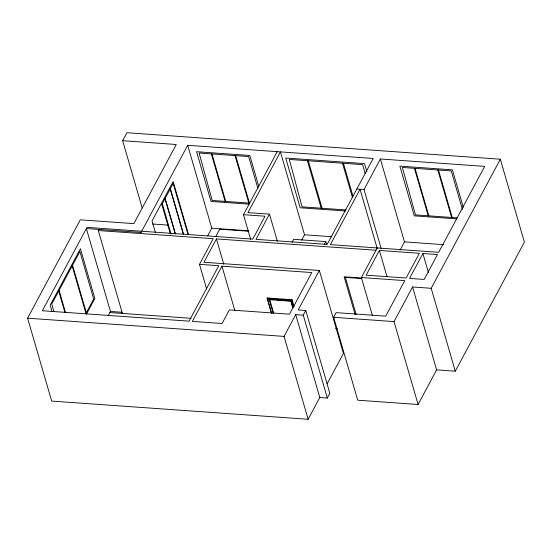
<?xml version="1.0" encoding="UTF-8"?>
<svg xmlns="http://www.w3.org/2000/svg" width="552" height="552" viewBox="0 0 552 552"><rect width="100%" height="100%" fill="white"/><g stroke="black" fill="none" stroke-linecap="round" stroke-linejoin="round"><path stroke-width="0.83" d="M375.995 250.242L216.439 238.919L203.929 262.283L319.346 270.473L298.211 309.941L305.767 310.479L303.262 315.151L295.706 314.619L319.794 397.516L308.133 419.278L51.681 401.083L27.6 318.187L80.268 219.827L133.881 223.629L176.254 144.5L122.641 140.691L142.195 207.994M122.641 140.691L126.912 132.721L500.319 159.218L524.4 242.114L455.283 371.192L436.639 369.868L418.099 404.492L357.737 400.207L333.656 317.31L336.154 312.639L385.724 316.151L404.754 280.609L361.381 277.532L372.345 315.289M122.392 313.432L98.304 230.536L98.898 229.439M86.395 314.288L94.854 298.494L80.406 248.752L50.197 305.166L52.095 311.694M140.946 232.42L141.547 231.302M301.682 240.099L304.525 234.786L280.437 151.89L247.924 212.61L269.473 214.142L255.976 239.347L327.17 244.398L373.18 158.472L187.701 145.307L141.05 232.433L86.367 228.549L110.448 311.445L108.233 315.578M207.718 235.801L211.782 228.204L187.701 145.307M206.641 288.965L199.486 264.346L213.224 238.692L98.304 230.536M215.68 236.677L219.696 229.177L248.683 231.233M250.636 239.299L243.48 214.68L277.221 151.662M221.952 266.174L192.386 321.388L222.083 323.5L229.356 309.907L289.476 314.178L311.77 272.55L221.952 266.174L234.828 310.493M292.063 242.335L293.678 239.32L325.839 241.603L326.756 244.75M293.988 306.339L292.07 299.729L267.154 297.963L271.508 313.453M292.07 299.729L291.642 300.371L267.202 298.632M324.224 244.619L325.839 241.603M308.133 419.278L284.052 336.389L295.706 314.619M381.184 248.648L364.016 189.55L380.383 158.983L484.69 166.387L438.681 252.312L330.386 244.626L360.028 189.267L377.195 248.359M361.381 277.532L377.216 247.952M379.397 250.435L366.142 275.179L406.141 278.022L419.389 253.278L379.397 250.435L387.021 276.704M327.17 383.73L343.427 353.37L319.346 270.473M400.076 250.077L404.464 241.879L380.383 158.983M319.794 397.516L327.343 398.047L329.848 393.376L305.767 310.479M422.901 253.527L409.577 278.401L424.157 279.436L437.481 254.562L422.901 253.527L428.38 272.405M418.099 404.492L394.018 321.595L412.558 286.971L431.202 288.296L500.319 159.218M290.787 301.219L268.507 299.584M345.172 277.373L344.779 277.256M268.872 299.722L269.148 299.412L273.192 313.329M356.813 189.039L364.016 189.55M346.021 209.967L302.054 206.848L289.303 159.438L362.602 164.641L365.217 173.645M457.366 217.867L415.477 214.894L402.373 167.463L451.239 170.927L462.417 209.408M248.8 204.123L211.03 201.439L196.574 151.703L249.808 155.478L258.805 186.466M345.559 210.988L300.164 207.766L285.715 158.024L364.506 163.62L366.873 171.769M456.676 218.868L414.317 215.867L399.869 166.124L452.398 169.857L463.294 207.359M243.48 214.68L265.029 216.205L252.761 239.119L87.002 227.355L42.352 310.741L189.101 321.154L218.785 265.712L199.486 264.346M152.683 224.008L168.001 225.099M211.782 228.204L248.448 230.805M304.525 234.786L331.683 236.711M404.464 241.879L443.794 244.667M362.015 278.063L344.137 276.793L355.129 314.64M361.491 278.518L345.373 277.373L356.13 314.398M269.983 299.474L273.323 299.708M277.497 300.005L280.837 300.24M285.005 300.536L289.179 300.833M333.656 317.31L394.018 321.595M110.448 311.445L122.144 312.273M109.862 312.542L191.082 318.311M335.657 328.571L337.375 328.688M27.6 318.187L284.052 336.389M438.461 170.023L452.254 217.509M437.826 169.975L451.626 217.46M415.035 168.36L428.828 215.846M414.442 168.319L428.235 215.804M431.202 288.296L455.283 371.192M412.558 286.971L436.639 369.868M343.427 163.275L352.942 196.029M342.481 163.213L352.473 197.595M308.292 160.784L322.085 208.27M307.402 160.722L321.195 208.207M303.262 315.151L327.343 398.047M269.473 214.142L277.345 241.224M291.642 300.371L293.56 306.953M290.876 300.716L292.801 307.34M290.849 300.95L292.753 307.498M257.901 188.48L248.628 156.547L199.113 153.035L212.203 200.473L249.476 203.115L235.676 155.63M235.035 155.588L248.835 203.074M269.597 299.205L273.682 313.274M267.154 297.963L271.232 312.011M211.94 153.946L225.733 201.432M211.34 153.904L225.133 201.39M216.439 238.919L223.829 264.367M188.494 234.379L173.149 181.56L152.041 220.979L155.416 232.571M187.832 233.862L173.183 183.436L162.336 203.688L170.989 233.951M170.347 188.736L183.554 234.193M170.202 188.998L183.409 234.455M165.145 198.444L175.474 233.986M165.013 198.685L175.101 233.406M161.494 203.329L170.361 233.862M72.54 265.27L86.333 312.756M72.174 265.947L85.967 313.432L93.681 299.032L79.888 251.546L51.784 304.028L53.827 311.383M59.064 290.428L65.488 312.535M58.726 291.07L64.908 312.356"/></g></svg>
